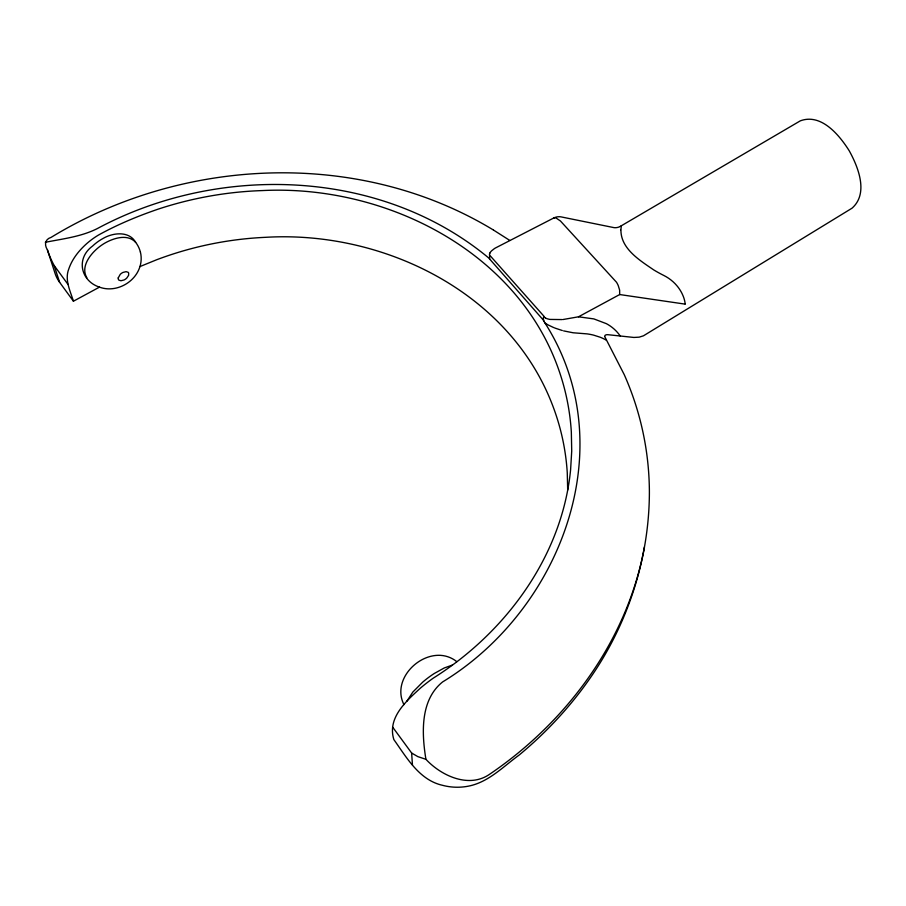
<?xml version="1.0" encoding="UTF-8"?>
<svg xmlns="http://www.w3.org/2000/svg" width="906" height="906" viewBox="0 0 906 906"><rect width="100%" height="100%" fill="white"/><g stroke="black" fill="none" stroke-linecap="round" stroke-linejoin="round"><path stroke-width="1.36" d="M604.778 336.692L624.245 374.654A291.37 291.37 0 0 1 649.387 492.173C649.274 556.714 628.9 620.746 592.818 674.177C572.343 704.517 547.326 731.674 519.172 755.026C503.747 766.193 489.614 781.119 470.508 785.706A57.678 57.678 0 0 1 442.468 785.298C419.127 780.021 406.624 757.45 393.861 739.602C387.055 717.801 406.307 701.063 420.531 688.016A170.192 170.192 0 0 1 433.374 678.073C505.707 632.592 562.116 556.182 570.599 469.772L571.72 451.007L571.335 432.071A230.339 230.339 0 0 0 560.712 375.673C521.324 252.502 386.284 184.371 262.536 190.566A371.743 371.743 0 0 0 158.097 209.161C137.474 216.206 117.282 224.631 98.21 235.209A80.849 80.849 0 0 0 86.874 243.488C79.015 250.452 72.163 258.969 68.765 269.014C64.473 279.897 70.294 290.939 73.431 301.211L99.479 287.134C114.654 292.819 132.865 283.952 138.992 269.229A27.203 27.203 0 0 0 140.396 251.993M620.927 230.011C620.746 248.844 640.055 260.532 653.838 269.977A145.719 145.719 0 0 0 663.849 275.481A41.348 41.348 0 0 1 674.981 283.601L676.725 285.526A38.879 38.879 0 0 1 681.992 293.442L682.886 295.413A30.566 30.566 0 0 1 685.004 302.57L685.151 303.94M563.068 319.512L578.492 316.806L619.681 294.541L619.636 290.113L618.232 285.571A25.798 25.798 0 0 0 616.499 282.242L560.44 220.985L555.865 217.87L553.657 218.04L495.14 248.142A29.57 29.57 0 0 0 494.234 248.742L491.811 250.656A10.102 10.102 0 0 0 490.021 252.729L489.874 253.08M644.426 547.02C627.439 640.27 567.077 721.799 489.421 774.392C468.73 788.594 441.143 775.706 425.911 759.296L417.847 756.635L411.641 753.022L392.762 727.269M73.431 301.211L59.615 282.298A30.532 30.532 0 0 1 55.198 273.771L47.384 249.773C44.077 244.699 45.107 239.139 51.064 237.395C183.318 156.591 359.467 148.833 493.204 229.875M406.839 701.267L412.796 692.105L422.728 682.116A103.499 103.499 0 0 1 434.223 673.52L444.28 667.96L452.117 665.163M620.485 226.274L800.281 120.86C821.198 113.012 839.273 135.005 849.205 150.747C858.254 167.1 868.809 193.465 852.014 208.199L643.464 335.809L639.183 337.157L633.894 337.451L608.368 334.744A7.225 7.225 0 0 0 606.374 334.767L605.197 335.22A8.788 8.788 0 0 0 604.698 336.228M139.954 266.568L156.636 259.762A352.728 352.728 0 0 1 265.685 237.315C382.423 230.339 509.036 291.698 552.422 404.903A227.7 227.7 0 0 1 567.269 472.83L567.688 490.033M45.3 242.298C62.82 238.81 81.087 236.76 97.248 228.618C218.573 163.363 380.645 168.29 488.685 257.938L542.773 319.433M562.241 319.58L549.919 319.422A21.823 21.823 0 0 1 549.296 319.308L547.326 318.799A10.963 10.963 0 0 1 546.782 318.606L546.205 318.346A7.169 7.169 0 0 1 545.571 318.006M578.492 316.806L593.872 318.912L606.408 323.68A39.275 39.275 0 0 1 620.248 336.013M619.681 294.541L685.174 304.133M563.6 330.883L573.124 332.774L587.111 333.884A63.703 63.703 0 0 1 593.555 335.118L600.214 337.236A43.001 43.001 0 0 1 606.08 340.056M562.343 330.543L554.744 328.006M99.467 287.134C80.453 280.871 75.821 258.278 92.537 246.092A50.079 50.079 0 0 1 103.465 238.233C113.295 232.593 129.23 230.849 135.662 242.344A26.591 26.591 0 0 1 140.362 252.004M553.849 327.655L548.266 325.005A38.143 38.143 0 0 1 544.936 322.944L543.204 320.124M493.476 230.045L509.84 240.464M135.662 242.344C127.723 233.725 114.099 237.95 105.255 242.876A50.793 50.793 0 0 0 98.46 247.531C90.136 254.348 80.385 266.817 86.863 277.768M47.384 249.773A95.617 95.617 0 0 0 54.167 265.537L68.131 284.597M544.936 322.932C623.656 446.284 561.097 609.738 442.604 681.935C420.033 700.055 421.698 733.396 425.911 759.296M403.94 704.619C392.004 681.176 416.534 654.053 440.509 655.344A28.596 28.596 0 0 1 456.805 661.663M54.167 265.549L59.615 282.298M411.641 753.022L412.457 765.038M489.614 258.98L489.614 255.118L543.883 316.16A3.25 3.25 0 0 0 544.325 316.93M621.097 226.466A5.719 5.719 0 0 1 620.587 229.852M545.287 317.813A4.813 4.813 0 0 1 544.766 317.406M544.042 321.381A7.078 7.078 0 0 1 543.566 317.009M553.679 218.029A12.016 12.016 0 0 1 560.723 216.817L614.098 227.655A10.498 10.498 0 0 0 620.463 226.296M489.523 255.062A2.911 2.911 0 0 1 489.908 253.102M118.199 277.972L118.369 279.365A2.072 2.072 0 0 0 118.992 280.158L120.962 280.747L124.009 279.988A10.226 10.226 0 0 0 126.783 278.051L128.618 275.322L128.663 273.068A2.072 2.072 0 0 0 128.052 272.264L126.093 271.664L123.035 272.412A10.226 10.226 0 0 0 120.238 274.359L118.199 277.972"/></g></svg>
